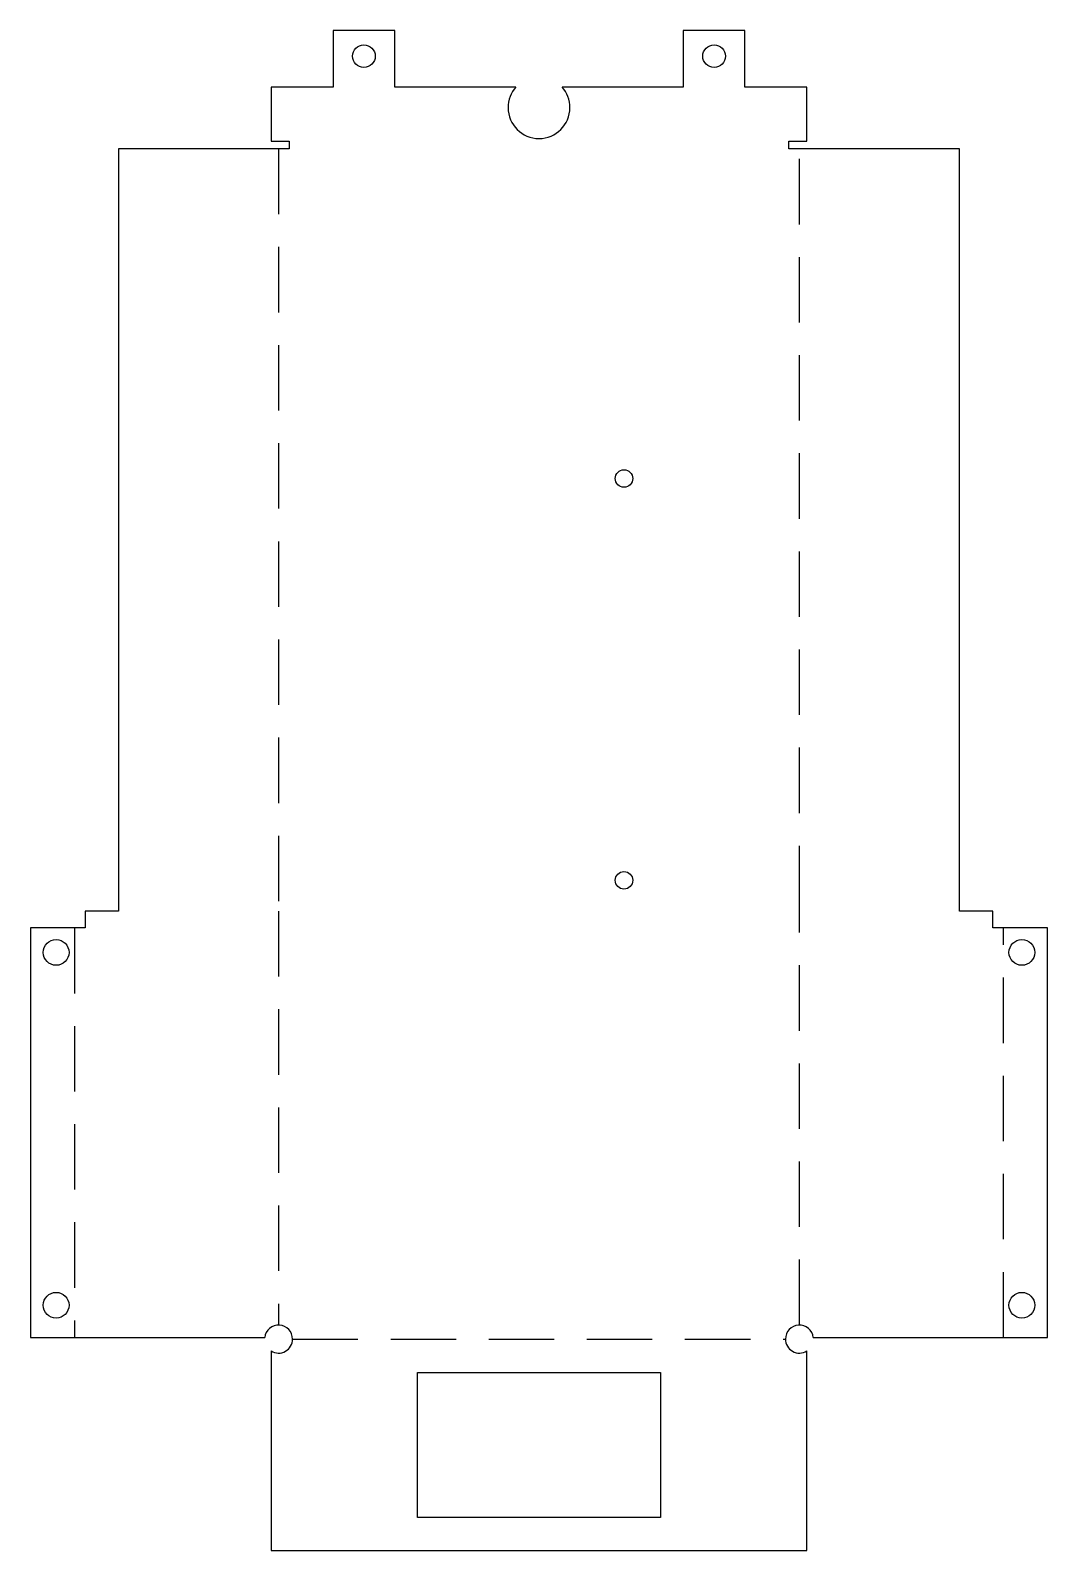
# Model space of a CAD drawing. Header units: millimetres. Extents: x -99 to 99, y -347 to -52.
import ezdxf

# ---------------------------------------------------------------- set-up
doc = ezdxf.new("R2010")
doc.units = ezdxf.units.MM
doc.linetypes.add('DASHED', pattern=[19.05, 12.7, -6.35])
for name, color, linetype in [('BEND_UP', 1, 'DASHED'), ('CUT', 4, 'Continuous'), ('OUTLINE', 7, 'Continuous')]:
    doc.layers.add(name, color=color, linetype=linetype)

msp = doc.modelspace()

# ---------------------------------------------------------------- linework, layer by layer
at = {"layer": 'BEND_UP'}
for p, q in [((-50.57, -75), (-50.57, -223)), ((50.57, -223), (50.57, -75)), ((-50.57, -223), (-50.57, -303.35)), ((50.57, -303.35), (50.57, -223)), ((-90.2, -226.25), (-90.2, -305.75)), ((90.2, -305.75), (90.2, -226.25)), ((-47.85, -306.07), (47.85, -306.07))]:
    msp.add_line(p, q, dxfattribs=at)
at = {"layer": 'CUT'}
for p, q in [((-23.6, -340.73), (-23.6, -312.53)), ((-23.6, -312.53), (23.6, -312.53)), ((23.6, -312.53), (23.6, -340.73)), ((23.6, -340.73), (-23.6, -340.73))]:
    msp.add_line(p, q, dxfattribs=at)
for centre, radius in [((-34, -57), 2.2), ((34, -57), 2.2), ((16.5, -139), 1.7), ((16.5, -217), 1.7), ((-93.77, -231), 2.5), ((93.77, -231), 2.5), ((-93.77, -299.5), 2.5), ((93.77, -299.5), 2.5)]:
    msp.add_circle(centre, radius, dxfattribs=at)
at = {"layer": 'OUTLINE'}
for p, q in [((-28, -52), (-40, -52)), ((-40, -52), (-40, -63)), ((-28, -63), (-28, -52)), ((40, -52), (28, -52)), ((28, -52), (28, -63)), ((40, -63), (40, -52)), ((-40, -63), (-52, -63)), ((-52, -63), (-52, -73.5)), ((-4.47, -63), (-28, -63)), ((28, -63), (4.47, -63)), ((52, -63), (40, -63)), ((52, -73.5), (52, -63)), ((-52, -73.5), (-48.5, -73.5)), ((-48.5, -73.5), (-48.5, -75)), ((48.5, -75), (48.5, -73.5)), ((48.5, -73.5), (52, -73.5)), ((-48.5, -75), (-81.63, -75)), ((-81.63, -75), (-81.63, -223)), ((81.63, -75), (48.5, -75)), ((81.63, -223), (81.63, -75)), ((-81.63, -223), (-88.13, -223)), ((-88.13, -223), (-88.13, -226.25)), ((88.13, -223), (81.63, -223)), ((88.13, -226.25), (88.13, -223)), ((-88.13, -226.25), (-98.77, -226.25)), ((-98.77, -226.25), (-98.77, -305.75)), ((98.77, -226.25), (88.13, -226.25)), ((98.77, -305.75), (98.77, -226.25)), ((-98.77, -305.75), (-53.26, -305.75)), ((53.26, -305.75), (98.77, -305.75)), ((-52, -308.37), (-52, -347.13)), ((52, -347.13), (52, -308.37)), ((-52, -347.13), (52, -347.13))]:
    msp.add_line(p, q, dxfattribs=at)
for centre, radius, start, end in [((0, -67), 6, 138.1897, 180), ((0, -67), 6, 0, 41.8103), ((0, -67), 6, 180, 360), ((-50.57, -306.07), 2.72, 360, 173.2999), ((50.57, -306.07), 2.72, 6.7001, 180), ((-50.57, -306.07), 2.72, 238.1509, 360), ((50.57, -306.07), 2.72, 180, 301.8491)]:
    msp.add_arc(centre, radius, start, end, dxfattribs=at)

doc.saveas('drawing.dxf')
